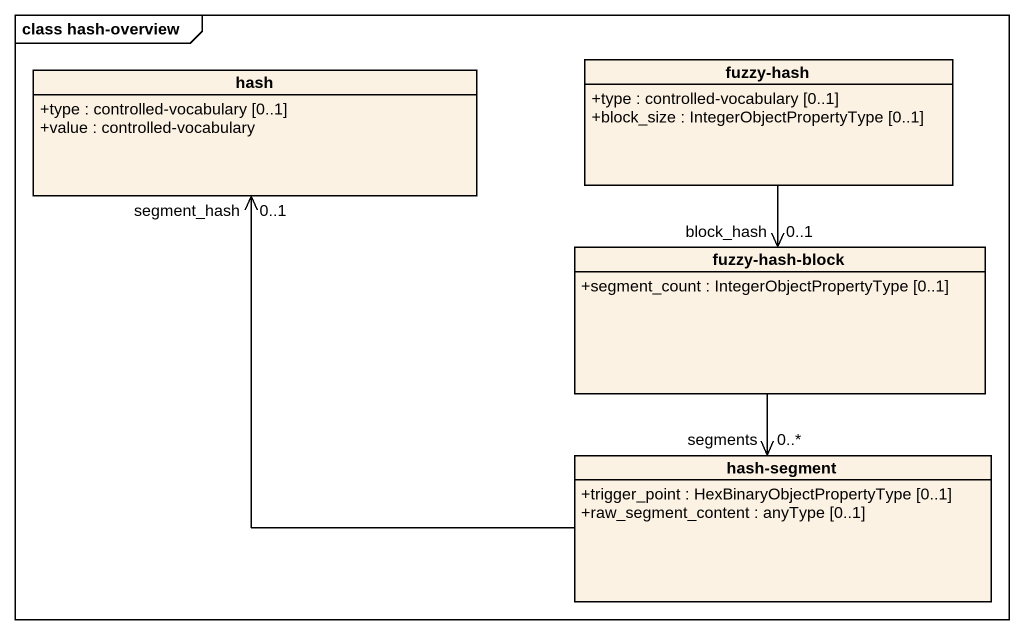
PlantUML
@startuml
mainframe class hash-overview
hide circle
hide empty members
skinparam classAttributeIconSize 0
class hash {
  +type : controlled-vocabulary [0..1]
  +value : controlled-vocabulary
}
class "fuzzy-hash" as fuzzy_hash {
  +type : controlled-vocabulary [0..1]
  +block_size : IntegerObjectPropertyType [0..1]
}
class "fuzzy-hash-block" as fuzzy_hash_block {
  +segment_count : IntegerObjectPropertyType [0..1]
}
class "hash-segment" as hash_segment {
  +trigger_point : HexBinaryObjectPropertyType [0..1]
  +raw_segment_content : anyType [0..1]
}
hash "segment_hash\n0..1" <-- hash_segment
fuzzy_hash_block "block_hash\n0..1" <-up- fuzzy_hash
hash_segment "segments\n0..*" <-up- fuzzy_hash_block
@enduml
